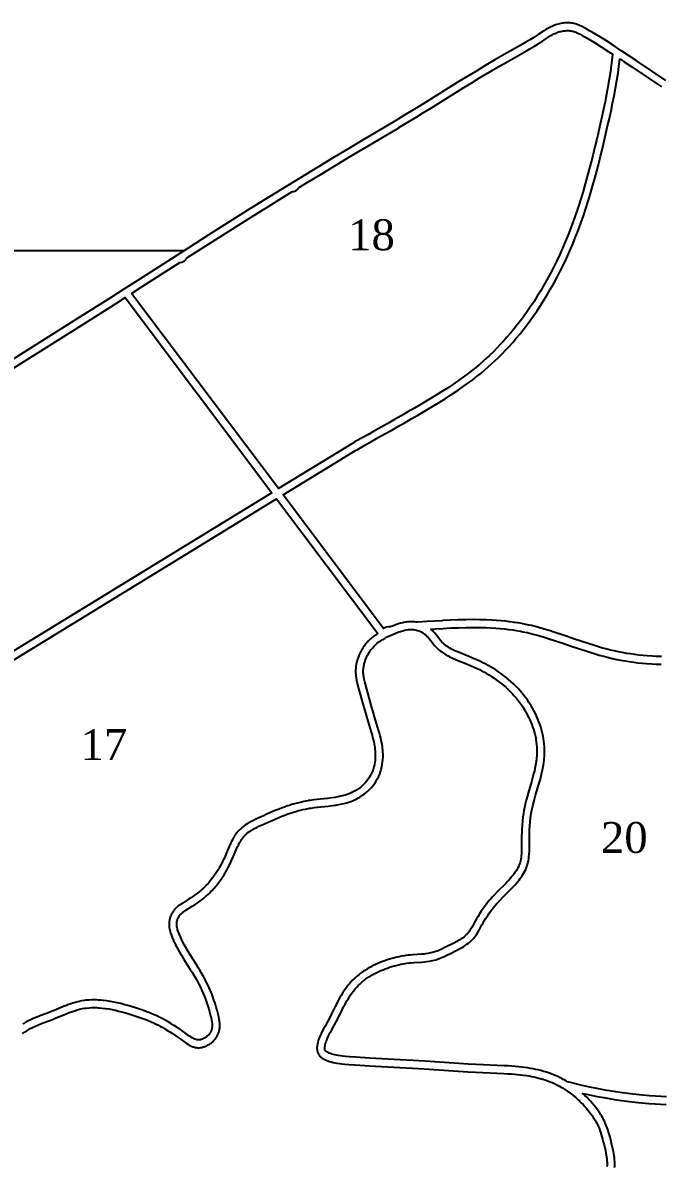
# Model space of a CAD drawing. Header units: metres. Extents: x 711461 to 714408, y 7855790 to 7857874.
# Drawn here: x 712922 to 713334, y 7856707 to 7857447 of the extents above; entities that cross this region are included whole.
import ezdxf
from ezdxf.enums import TextEntityAlignment as Align

# ---------------------------------------------------------------- set-up
doc = ezdxf.new("R2010")
doc.units = ezdxf.units.M
doc.linetypes.add('CONTINUO', pattern=[0])
for name, color, linetype in [('011400xxxx', 1, 'Continuous'), ('011400xxxx016', 5, 'Continuous'), ('011400xxxx017', 5, 'Continuous'), ('011400xxxx018', 5, 'Continuous'), ('011400xxxx019', 5, 'Continuous'), ('011400xxxx020', 5, 'Continuous'), ('011400xxxx022', 5, 'Continuous'), ('MALHA', 8, 'CONTINUO'), ('NUMERAÇÕES', 7, 'Continuous'), ('ÁREAS', 7, 'Continuous')]:
    doc.layers.add(name, color=color, linetype=linetype)
doc.layers.add('NUMERAÇÕES DOS TALHÕES', color=7, linetype='Continuous', true_color=0xffffff)
doc.styles.add('AREAS', font='times.ttf')

# ---------------------------------------------------------------- blocks, each defined once
blk = doc.blocks.new('area_de_talhao')
at = {"layer": 'NUMERAÇÕES', "linetype": 'Continuous', "style": 'AREAS'}
blk.add_attdef('NRO', text='', height=20, dxfattribs=at).set_placement((0, 6.08), align=Align.CENTER)
at = {"layer": 'ÁREAS', "linetype": 'Continuous', "style": 'AREAS', "flags": 1}
for tag, height, p in [('AREAREAL', 0.001, (0, 0)), ('AREA', 20, (0, -23.92))]:
    blk.add_attdef(tag, text='', height=height, dxfattribs=at).set_placement(p, align=Align.CENTER)

msp = doc.modelspace()

# ---------------------------------------------------------------- linework, layer by layer
at = {"layer": '011400xxxx'}
for points in [[(713338.35, 7857410.2), (713319.19, 7857423.09), (713314.22, 7857426.41), (713309.95, 7857429.23), (713304.24, 7857432.96), (713299.23, 7857436.17), (713294.9, 7857438.87), (713291.25, 7857441.09), (713289.03, 7857442.4), (713286.78, 7857443.69), (713285.26, 7857444.52), (713283.71, 7857445.29), (713282.93, 7857445.64), (713282.15, 7857445.97), (713281.35, 7857446.28), (713280.55, 7857446.55), (713279.73, 7857446.79), (713278.91, 7857447), (713278.08, 7857447.17), (713277.23, 7857447.3), (713276.38, 7857447.39), (713275.53, 7857447.44), (713274.66, 7857447.46), (713273.8, 7857447.44), (713272.93, 7857447.39), (713272.07, 7857447.3), (713271.2, 7857447.18), (713270.34, 7857447.03), (713269.48, 7857446.85), (713268.63, 7857446.64), (713267.79, 7857446.4), (713266.95, 7857446.13), (713266.13, 7857445.84), (713265.32, 7857445.52), (713264.53, 7857445.17), (713263.74, 7857444.8), (713262.98, 7857444.42), (713262.23, 7857444.01), (713261.48, 7857443.58), (713260.75, 7857443.14), (713259.31, 7857442.23), (713255.76, 7857439.87), (713252.89, 7857438.02), (713250.72, 7857436.67), (713247.8, 7857434.9), (713245.59, 7857433.6), (713242.63, 7857431.89), (713232.21, 7857426.01), (713227.76, 7857423.46), (713221.86, 7857420.01), (713215.26, 7857416.06), (713210.16, 7857412.96), (713205.06, 7857409.83), (713184.03, 7857396.76), (713178.95, 7857393.62), (713174.58, 7857390.94), (713168.74, 7857387.4), (713162.88, 7857383.89), (713142.33, 7857371.67), (713132.06, 7857365.55), (713122.55, 7857359.83), (713113.05, 7857354.08), (713101.38, 7857346.98), (713089.74, 7857339.83), (713078.12, 7857332.64), (713067.25, 7857325.86), (713054.97, 7857318.13), (713041.99, 7857309.89), (713029.04, 7857301.61), (712996.69, 7857280.87), (712987.34, 7857274.9), (712978.69, 7857269.4), (712959.2, 7857257.09), (712912.23, 7857227.52)], [(712921.84, 7856793.01), (712923.16, 7856793.93), (712924.51, 7856794.8), (712925.88, 7856795.62), (712926.81, 7856796.14), (712927.75, 7856796.64), (712929.18, 7856797.34), (712930.63, 7856798), (712932.1, 7856798.62), (712934.58, 7856799.6), (712939.6, 7856801.46), (712941.61, 7856802.23), (712944.11, 7856803.24), (712948.6, 7856805.11), (712950.59, 7856805.92), (712952.59, 7856806.7), (712954.09, 7856807.25), (712955.6, 7856807.76), (712957.12, 7856808.22), (712958.64, 7856808.63), (712959.67, 7856808.87), (712960.7, 7856809.08), (712962.25, 7856809.34), (712963.29, 7856809.48), (712964.86, 7856809.63), (712966.44, 7856809.72), (712968.02, 7856809.75), (712969.62, 7856809.73), (712970.68, 7856809.68), (712971.75, 7856809.61), (712973.35, 7856809.47), (712975.5, 7856809.21), (712977.64, 7856808.88), (712979.79, 7856808.48), (712981.93, 7856808.03), (712984.06, 7856807.53), (712986.72, 7856806.84), (712989.36, 7856806.1), (712991.97, 7856805.32), (712994.56, 7856804.5), (712997.11, 7856803.63), (712999.64, 7856802.72), (713001.63, 7856801.95), (713003.11, 7856801.36), (713005.07, 7856800.52), (713006.52, 7856799.87), (713008.42, 7856798.97), (713009.84, 7856798.27), (713011.24, 7856797.53), (713012.62, 7856796.78), (713013.99, 7856795.99), (713015.79, 7856794.91), (713017.14, 7856794.07), (713018.92, 7856792.92), (713020.25, 7856792.03), (713022.02, 7856790.82), (713023.8, 7856789.57), (713026.94, 7856787.32), (713027.85, 7856786.69), (713028.78, 7856786.09), (713029.71, 7856785.53), (713030.18, 7856785.27), (713031.14, 7856784.8), (713031.62, 7856784.59), (713032.11, 7856784.4), (713032.61, 7856784.24), (713033.11, 7856784.09), (713033.61, 7856783.97), (713034.12, 7856783.88), (713034.64, 7856783.82), (713035.16, 7856783.79), (713035.69, 7856783.78), (713036.22, 7856783.8), (713036.75, 7856783.84), (713037.29, 7856783.91), (713037.82, 7856784.01), (713038.36, 7856784.12), (713038.89, 7856784.26), (713039.42, 7856784.43), (713039.94, 7856784.61), (713040.46, 7856784.82), (713040.98, 7856785.05), (713041.48, 7856785.29), (713041.98, 7856785.56), (713042.47, 7856785.84), (713042.95, 7856786.14), (713043.42, 7856786.46), (713043.88, 7856786.8), (713044.33, 7856787.15), (713044.76, 7856787.51), (713045.17, 7856787.89), (713045.57, 7856788.28), (713045.96, 7856788.69), (713046.32, 7856789.1), (713046.67, 7856789.53), (713047, 7856789.97), (713047.31, 7856790.42), (713047.61, 7856790.88), (713047.88, 7856791.35), (713048.14, 7856791.83), (713048.37, 7856792.31), (713048.59, 7856792.8), (713048.79, 7856793.3), (713048.96, 7856793.81), (713049.12, 7856794.31), (713049.25, 7856794.83), (713049.36, 7856795.34), (713049.46, 7856795.86), (713049.52, 7856796.39), (713049.57, 7856796.91), (713049.62, 7856797.97), (713049.61, 7856798.5), (713049.55, 7856799.56), (713049.44, 7856800.63), (713049.37, 7856801.17), (713049.19, 7856802.24), (713048.86, 7856803.84), (713048.48, 7856805.43), (713047.81, 7856808.05), (713047.23, 7856810.11), (713046.46, 7856812.66), (713045.8, 7856814.67), (713045.09, 7856816.67), (713044.33, 7856818.66), (713043.53, 7856820.63), (713042.68, 7856822.59), (713041.79, 7856824.54), (713040.61, 7856826.94), (713039.88, 7856828.37), (713038.86, 7856830.26), (713037.8, 7856832.12), (713036.71, 7856833.97), (713035.87, 7856835.33), (713034.73, 7856837.15), (713030.4, 7856843.88), (713029.01, 7856846.14), (713027.93, 7856847.96), (713026.64, 7856850.27), (713025.42, 7856852.64), (713024.71, 7856854.08), (713024.26, 7856855.06), (713023.37, 7856857.06), (713022.96, 7856858.07), (713022.58, 7856859.1), (713022.24, 7856860.14), (713022.1, 7856860.66), (713021.86, 7856861.71), (713021.78, 7856862.24), (713021.72, 7856862.77), (713021.68, 7856863.3), (713021.67, 7856863.82), (713021.69, 7856864.35), (713021.74, 7856864.88), (713021.82, 7856865.41), (713021.94, 7856865.94), (713022.08, 7856866.46), (713022.25, 7856866.97), (713022.46, 7856867.48), (713022.68, 7856867.97), (713022.94, 7856868.45), (713023.22, 7856868.91), (713023.52, 7856869.35), (713023.85, 7856869.78), (713024.19, 7856870.18), (713024.56, 7856870.56), (713024.94, 7856870.93), (713025.34, 7856871.28), (713025.76, 7856871.61), (713026.62, 7856872.25), (713027.52, 7856872.84), (713031.68, 7856875.41), (713033.5, 7856876.57), (713034.83, 7856877.46), (713036.58, 7856878.69), (713037.86, 7856879.64), (713039.12, 7856880.61), (713040.34, 7856881.62), (713041.14, 7856882.31), (713041.92, 7856883.02), (713042.69, 7856883.74), (713043.82, 7856884.85), (713044.56, 7856885.61), (713045.28, 7856886.38), (713045.98, 7856887.17), (713047.02, 7856888.38), (713048.02, 7856889.62), (713048.99, 7856890.89), (713049.93, 7856892.18), (713050.85, 7856893.5), (713051.73, 7856894.85), (713052.59, 7856896.23), (713053.42, 7856897.62), (713054.49, 7856899.52), (713055, 7856900.48), (713055.75, 7856901.94), (713056.48, 7856903.41), (713057.18, 7856904.91), (713058.29, 7856907.43), (713060.21, 7856912.01), (713061.09, 7856914), (713061.56, 7856914.98), (713062.04, 7856915.93), (713062.55, 7856916.86), (713063.09, 7856917.76), (713063.66, 7856918.64), (713064.27, 7856919.48), (713064.91, 7856920.29), (713065.6, 7856921.06), (713066.34, 7856921.78), (713067.11, 7856922.47), (713067.93, 7856923.12), (713068.79, 7856923.74), (713069.67, 7856924.33), (713071.05, 7856925.16), (713072, 7856925.68), (713073.45, 7856926.44), (713074.93, 7856927.16), (713076.93, 7856928.08), (713080.89, 7856929.88), (713083.84, 7856931.19), (713085.8, 7856932.04), (713087.77, 7856932.86), (713089.73, 7856933.65), (713091.71, 7856934.41), (713093.7, 7856935.13), (713095.2, 7856935.64), (713096.71, 7856936.13), (713098.24, 7856936.6), (713100.81, 7856937.32), (713103.4, 7856937.96), (713104.97, 7856938.3), (713106.02, 7856938.52), (713107.6, 7856938.81), (713108.65, 7856938.99), (713110.76, 7856939.31), (713112.88, 7856939.58), (713115, 7856939.8), (713119.77, 7856940.28), (713122.43, 7856940.58), (713124.55, 7856940.87), (713126.67, 7856941.23), (713127.72, 7856941.43), (713128.78, 7856941.66), (713129.82, 7856941.9), (713130.86, 7856942.17), (713131.9, 7856942.46), (713132.93, 7856942.78), (713134.45, 7856943.3), (713135.45, 7856943.68), (713136.44, 7856944.09), (713137.42, 7856944.53), (713138.38, 7856945.01), (713139.33, 7856945.51), (713140.26, 7856946.05), (713141.17, 7856946.62), (713142.07, 7856947.23), (713142.95, 7856947.87), (713143.8, 7856948.54), (713144.64, 7856949.23), (713145.45, 7856949.96), (713146.23, 7856950.72), (713146.99, 7856951.5), (713147.73, 7856952.31), (713148.43, 7856953.14), (713149.43, 7856954.43), (713150.37, 7856955.77), (713151.22, 7856957.16), (713151.75, 7856958.1), (713152.24, 7856959.07), (713152.47, 7856959.56), (713152.91, 7856960.54), (713153.3, 7856961.55), (713153.49, 7856962.05), (713153.82, 7856963.07), (713154.12, 7856964.11), (713154.5, 7856965.68), (713154.8, 7856967.26), (713155.02, 7856968.87), (713155.17, 7856970.48), (713155.24, 7856972.09), (713155.25, 7856973.71), (713155.19, 7856975.32), (713155.11, 7856976.39), (713155.01, 7856977.45), (713154.88, 7856978.52), (713154.65, 7856980.1), (713154.46, 7856981.15), (713154.15, 7856982.72), (713153.8, 7856984.28), (713153.41, 7856985.84), (713153, 7856987.39), (713152.41, 7856989.45), (713149.76, 7856998.15), (713148.86, 7857001.22), (713147.83, 7857004.81), (713143.82, 7857019.22), (713143.42, 7857020.78), (713143.06, 7857022.35), (713142.77, 7857023.92), (713142.62, 7857024.98), (713142.57, 7857025.51), (713142.5, 7857026.57), (713142.49, 7857027.1), (713142.5, 7857028.17), (713142.58, 7857029.24), (713142.63, 7857029.78), (713142.78, 7857030.84), (713142.99, 7857031.9), (713143.11, 7857032.43), (713143.39, 7857033.48), (713143.72, 7857034.51), (713144.09, 7857035.53), (713144.51, 7857036.54), (713144.74, 7857037.03), (713145.23, 7857038), (713145.75, 7857038.94), (713146.32, 7857039.86), (713146.93, 7857040.75), (713147.25, 7857041.18), (713147.91, 7857042.03), (713148.6, 7857042.84), (713149.33, 7857043.62), (713150.08, 7857044.37), (713150.47, 7857044.74), (713151.27, 7857045.44), (713152.09, 7857046.1), (713152.94, 7857046.74), (713153.81, 7857047.34), (713155.16, 7857048.2), (713156.54, 7857049), (713157.97, 7857049.75), (713159.42, 7857050.47), (713160.9, 7857051.14), (713162.91, 7857052), (713164.94, 7857052.81), (713166.48, 7857053.36), (713168.03, 7857053.85), (713169.07, 7857054.12), (713169.6, 7857054.24), (713170.65, 7857054.44), (713171.7, 7857054.58), (713172.76, 7857054.65), (713173.82, 7857054.65), (713174.35, 7857054.62), (713174.88, 7857054.57), (713175.95, 7857054.41), (713177.01, 7857054.17), (713177.53, 7857054.02), (713178.56, 7857053.67), (713179.56, 7857053.24), (713180.05, 7857053), (713180.99, 7857052.48), (713181.45, 7857052.19), (713181.89, 7857051.88), (713182.32, 7857051.56), (713182.73, 7857051.23), (713183.13, 7857050.88), (713183.9, 7857050.15), (713184.27, 7857049.76), (713184.99, 7857048.97), (713186.02, 7857047.73), (713188, 7857045.18), (713188.67, 7857044.34), (713189.71, 7857043.13), (713190.44, 7857042.36), (713191.21, 7857041.64), (713191.6, 7857041.29), (713192.41, 7857040.62), (713192.83, 7857040.3), (713193.68, 7857039.68), (713195.01, 7857038.81), (713195.93, 7857038.27), (713197.33, 7857037.5), (713198.3, 7857037.01), (713199.76, 7857036.31), (713200.76, 7857035.87), (713202.26, 7857035.23), (713203.78, 7857034.6), (713208.85, 7857032.58), (713210.84, 7857031.75), (713212.32, 7857031.11), (713214.28, 7857030.24), (713215.73, 7857029.57), (713217.64, 7857028.64), (713219.06, 7857027.92), (713220.93, 7857026.92), (713222.32, 7857026.14), (713224.15, 7857025.05), (713225.51, 7857024.2), (713227.29, 7857023.02), (713228.61, 7857022.09), (713230.34, 7857020.82), (713231.61, 7857019.83), (713233.28, 7857018.46), (713234.9, 7857017.05), (713236.48, 7857015.58), (713237.63, 7857014.45), (713239.12, 7857012.91), (713240.21, 7857011.71), (713241.6, 7857010.09), (713242.61, 7857008.84), (713243.58, 7857007.56), (713244.83, 7857005.82), (713245.72, 7857004.49), (713246.85, 7857002.68), (713247.66, 7857001.3), (713248.69, 7856999.42), (713249.65, 7856997.51), (713250.33, 7856996.05), (713250.97, 7856994.58), (713251.58, 7856993.08), (713252.13, 7856991.58), (713252.65, 7856990.05), (713253.11, 7856988.51), (713253.52, 7856986.96), (713253.89, 7856985.4), (713254.1, 7856984.35), (713254.28, 7856983.29), (713254.51, 7856981.71), (713254.69, 7856980.11), (713254.8, 7856978.5), (713254.85, 7856977.43), (713254.88, 7856975.83), (713254.85, 7856974.22), (713254.78, 7856972.61), (713254.7, 7856971.55), (713254.59, 7856970.48), (713254.47, 7856969.42), (713254.24, 7856967.83), (713253.87, 7856965.73), (713253.66, 7856964.69), (713253.31, 7856963.13), (713252.8, 7856961.06), (713252.11, 7856958.48), (713251.37, 7856955.91), (713249.24, 7856948.71), (713248.52, 7856946.14), (713247.98, 7856944.07), (713247.34, 7856941.48), (713246.89, 7856939.4), (713246.48, 7856937.32), (713246.13, 7856935.23), (713245.84, 7856933.13), (713245.54, 7856930.5), (713245.31, 7856927.85), (713245.15, 7856925.18), (713245.06, 7856923.04), (713245.02, 7856920.88), (713245, 7856918.71), (713245.03, 7856914.33), (713245.03, 7856912.69), (713245, 7856911.06), (713244.92, 7856909.44), (713244.78, 7856907.84), (713244.64, 7856906.79), (713244.47, 7856905.75), (713244.25, 7856904.73), (713243.99, 7856903.72), (713243.84, 7856903.22), (713243.49, 7856902.24), (713243.1, 7856901.27), (713242.65, 7856900.33), (713242.15, 7856899.4), (713241.61, 7856898.49), (713241.03, 7856897.59), (713240.09, 7856896.28), (713239.43, 7856895.42), (713238.74, 7856894.57), (713238.04, 7856893.74), (713236.94, 7856892.52), (713235.81, 7856891.32), (713234.68, 7856890.15), (713229.37, 7856884.84), (713227.16, 7856882.56), (713226.08, 7856881.4), (713225.02, 7856880.22), (713223.99, 7856879.01), (713222.98, 7856877.78), (713221.99, 7856876.53), (713221.34, 7856875.68), (713220.08, 7856873.96), (713218.86, 7856872.2), (713217.69, 7856870.4), (713216.56, 7856868.56), (713215.74, 7856867.16), (713214.95, 7856865.73), (713213.39, 7856862.86), (713212.59, 7856861.45), (713211.75, 7856860.09), (713211.15, 7856859.21), (713210.52, 7856858.37), (713210.19, 7856857.96), (713209.5, 7856857.18), (713209.13, 7856856.81), (713208.76, 7856856.45), (713207.97, 7856855.77), (713207.56, 7856855.44), (713206.72, 7856854.81), (713205.84, 7856854.22), (713204.93, 7856853.65), (713203.99, 7856853.11), (713203.04, 7856852.59), (713201.1, 7856851.58), (713196.24, 7856849.1), (713194.79, 7856848.38), (713192.85, 7856847.46), (713191.87, 7856847.03), (713190.89, 7856846.62), (713189.41, 7856846.06), (713187.91, 7856845.56), (713186.39, 7856845.15), (713185.37, 7856844.92), (713184.33, 7856844.73), (713182.76, 7856844.51), (713181.7, 7856844.39), (713180.1, 7856844.25), (713174.73, 7856843.92), (713172.59, 7856843.74), (713171.52, 7856843.62), (713169.93, 7856843.41), (713168.87, 7856843.25), (713167.29, 7856842.98), (713165.71, 7856842.67), (713164.15, 7856842.32), (713162.59, 7856841.94), (713161.04, 7856841.52), (713159.5, 7856841.07), (713157.97, 7856840.59), (713156.45, 7856840.07), (713154.94, 7856839.52), (713153.44, 7856838.94), (713151.95, 7856838.32), (713150.47, 7856837.68), (713149.49, 7856837.23), (713148.05, 7856836.52), (713147.09, 7856836.03), (713145.68, 7856835.26), (713144.76, 7856834.72), (713143.4, 7856833.88), (713142.51, 7856833.29), (713141.2, 7856832.37), (713140.35, 7856831.73), (713139.51, 7856831.07), (713138.69, 7856830.39), (713137.89, 7856829.68), (713136.72, 7856828.59), (713135.59, 7856827.45), (713134.49, 7856826.28), (713133.44, 7856825.06), (713132.75, 7856824.24), (713132.08, 7856823.39), (713131.1, 7856822.1), (713130.16, 7856820.78), (713129.26, 7856819.44), (713128.1, 7856817.61), (713127.55, 7856816.68), (713126.74, 7856815.27), (713126.22, 7856814.32), (713125.47, 7856812.89), (713124.28, 7856810.48), (713121.74, 7856805.18), (713120.55, 7856802.83), (713119.54, 7856800.99), (713117.47, 7856797.34), (713116.7, 7856795.95), (713115.95, 7856794.53), (713115.23, 7856793.07), (713114.55, 7856791.55), (713114.12, 7856790.5), (713113.72, 7856789.43), (713113.36, 7856788.35), (713113.04, 7856787.25), (713112.79, 7856786.17), (713112.6, 7856785.1), (713112.54, 7856784.58), (713112.49, 7856784.07), (713112.47, 7856783.56), (713112.47, 7856783.07), (713112.5, 7856782.59), (713112.55, 7856782.12), (713112.63, 7856781.67), (713112.74, 7856781.23), (713112.87, 7856780.81), (713113.03, 7856780.4), (713113.21, 7856780.01), (713113.42, 7856779.63), (713113.65, 7856779.27), (713113.9, 7856778.92), (713114.18, 7856778.58), (713114.48, 7856778.25), (713114.8, 7856777.94), (713115.14, 7856777.64), (713115.5, 7856777.35), (713115.88, 7856777.08), (713116.69, 7856776.56), (713117.58, 7856776.08), (713118.53, 7856775.65), (713119.54, 7856775.26), (713120.6, 7856774.9), (713121.72, 7856774.58), (713122.88, 7856774.29), (713124.08, 7856774.03), (713125.31, 7856773.8), (713127.22, 7856773.5), (713128.52, 7856773.32), (713130.5, 7856773.1), (713133.17, 7856772.86), (713137.16, 7856772.59), (713146.49, 7856772.04), (713166.05, 7856770.96), (713174.4, 7856770.47), (713181.96, 7856769.99), (713200.98, 7856768.74), (713210.2, 7856768.17), (713215.1, 7856767.9), (713219.98, 7856767.65), (713224.31, 7856767.46), (713233.42, 7856767.09), (713236.08, 7856766.96), (713238.2, 7856766.83), (713240.32, 7856766.67), (713242.44, 7856766.48), (713244.56, 7856766.25), (713246.16, 7856766.05), (713248.28, 7856765.74), (713249.86, 7856765.47), (713251.45, 7856765.17), (713253.03, 7856764.84), (713254.6, 7856764.48), (713256.17, 7856764.09), (713257.72, 7856763.66), (713258.75, 7856763.36), (713260.28, 7856762.87), (713261.3, 7856762.52), (713262.81, 7856761.97), (713263.8, 7856761.58), (713265.28, 7856760.96), (713266.26, 7856760.53), (713267.71, 7856759.84), (713268.66, 7856759.35), (713269.6, 7856758.85), (713270.53, 7856758.33), (713271.45, 7856757.79), (713272.82, 7856756.94), (713273.71, 7856756.36), (713275.03, 7856755.45), (713275.9, 7856754.82), (713277.18, 7856753.85), (713278.03, 7856753.19), (713279.27, 7856752.16), (713280.49, 7856751.11), (713281.68, 7856750.02), (713282.47, 7856749.28), (713283.62, 7856748.15), (713284.75, 7856746.99), (713285.85, 7856745.81), (713286.93, 7856744.6), (713287.98, 7856743.37), (713288.99, 7856742.12), (713289.65, 7856741.27), (713290.6, 7856739.97), (713291.2, 7856739.09), (713292.07, 7856737.75), (713292.62, 7856736.84), (713293.14, 7856735.92), (713293.64, 7856734.98), (713294.1, 7856734.03), (713294.76, 7856732.58), (713295.17, 7856731.6), (713295.74, 7856730.11), (713296.09, 7856729.11), (713296.59, 7856727.58), (713297.05, 7856726.04), (713297.48, 7856724.49), (713297.89, 7856722.93), (713298.4, 7856720.83), (713299.23, 7856717.13), (713299.56, 7856715.55), (713299.76, 7856714.49), (713300.01, 7856712.9), (713300.14, 7856711.85), (713300.24, 7856710.79), (713300.31, 7856709.73), (713300.33, 7856708.67), (713300.3, 7856707.61), (713300.23, 7856706.55)]]:
    msp.add_lwpolyline(points, dxfattribs=at)
at = {"layer": '011400xxxx016'}
msp.add_lwpolyline([(712914.88, 7857223.28), (712961.85, 7857252.85), (712961.86, 7857252.85), (712981.34, 7857265.17), (712981.36, 7857265.17), (712988.24, 7857269.55), (713083.24, 7857143.21), (712791.17, 7856964.37)], dxfattribs=at)
at = {"layer": '011400xxxx017'}
msp.add_lwpolyline([(712794.17, 7856960.35), (713086.26, 7857139.2), (713086.26, 7857139.2), (713151.83, 7857052), (713151.37, 7857051.71), (713151.21, 7857051.61), (713150.31, 7857050.99), (713150.16, 7857050.89), (713149.32, 7857050.27), (713149.17, 7857050.16), (713148.35, 7857049.51), (713148.21, 7857049.38), (713147.35, 7857048.65), (713147.24, 7857048.55), (713146.86, 7857048.2), (713146.73, 7857048.08), (713146.02, 7857047.38), (713145.88, 7857047.24), (713145.15, 7857046.47), (713145.01, 7857046.32), (713144.31, 7857045.51), (713144.17, 7857045.35), (713143.45, 7857044.45), (713143.36, 7857044.32), (713143.05, 7857043.91), (713142.94, 7857043.76), (713142.37, 7857042.93), (713142.26, 7857042.76), (713141.68, 7857041.86), (713141.57, 7857041.67), (713141.03, 7857040.73), (713140.92, 7857040.53), (713140.38, 7857039.49), (713140.31, 7857039.35), (713140.09, 7857038.88), (713140.01, 7857038.7), (713139.61, 7857037.76), (713139.53, 7857037.57), (713139.14, 7857036.56), (713139.07, 7857036.35), (713138.73, 7857035.32), (713138.66, 7857035.1), (713138.35, 7857033.97), (713138.3, 7857033.8), (713138.18, 7857033.31), (713138.14, 7857033.11), (713137.94, 7857032.12), (713137.9, 7857031.9), (713137.72, 7857030.75), (713137.7, 7857030.57), (713137.64, 7857030.07), (713137.62, 7857029.86), (713137.54, 7857028.87), (713137.53, 7857028.63), (713137.5, 7857027.47), (713137.49, 7857027.28), (713137.5, 7857026.77), (713137.51, 7857026.55), (713137.57, 7857025.44), (713137.58, 7857025.27), (713137.62, 7857024.75), (713137.65, 7857024.55), (713137.77, 7857023.59), (713137.8, 7857023.36), (713138.08, 7857021.77), (713138.13, 7857021.55), (713138.49, 7857019.89), (713138.53, 7857019.73), (713138.95, 7857018.1), (713138.98, 7857018), (713143, 7857003.52), (713143.01, 7857003.48), (713144.04, 7856999.9), (713144.05, 7856999.86), (713144.95, 7856996.81), (713144.96, 7856996.76), (713147.57, 7856988.2), (713148.13, 7856986.21), (713148.53, 7856984.75), (713148.88, 7856983.32), (713149.21, 7856981.9), (713149.51, 7856980.43), (713149.67, 7856979.53), (713149.89, 7856978.09), (713150.01, 7856977.13), (713150.11, 7856976.2), (713150.17, 7856975.34), (713150.23, 7856973.98), (713150.24, 7856972.59), (713150.19, 7856971.2), (713150.09, 7856969.83), (713149.92, 7856968.48), (713149.69, 7856967.15), (713149.37, 7856965.74), (713149.13, 7856964.85), (713148.82, 7856963.88), (713148.71, 7856963.55), (713148.41, 7856962.76), (713148.01, 7856961.83), (713147.86, 7856961.5), (713147.47, 7856960.72), (713147.1, 7856960.03), (713146.41, 7856958.9), (713145.65, 7856957.76), (713144.76, 7856956.57), (713144.15, 7856955.83), (713143.54, 7856955.14), (713142.91, 7856954.47), (713142.25, 7856953.83), (713141.57, 7856953.21), (713140.88, 7856952.61), (713140.16, 7856952.04), (713139.43, 7856951.5), (713138.69, 7856950.98), (713137.93, 7856950.49), (713137.15, 7856950.03), (713136.35, 7856949.59), (713135.53, 7856949.18), (713134.69, 7856948.79), (713133.83, 7856948.42), (713133.03, 7856948.11), (713131.64, 7856947.62), (713130.69, 7856947.32), (713129.76, 7856947.05), (713128.82, 7856946.81), (713127.86, 7856946.58), (713126.89, 7856946.37), (713126.01, 7856946.19), (713124.07, 7856945.86), (713122.03, 7856945.57), (713119.38, 7856945.27), (713114.56, 7856944.78), (713114.52, 7856944.78), (713112.47, 7856944.56), (713112.39, 7856944.55), (713110.32, 7856944.29), (713110.2, 7856944.28), (713108.05, 7856943.96), (713107.96, 7856943.94), (713106.88, 7856943.76), (713106.79, 7856943.75), (713105.21, 7856943.45), (713105.14, 7856943.44), (713104.09, 7856943.23), (713104.01, 7856943.21), (713102.5, 7856942.88), (713102.39, 7856942.85), (713099.83, 7856942.22), (713099.68, 7856942.19), (713097.07, 7856941.46), (713096.95, 7856941.43), (713095.38, 7856940.96), (713095.3, 7856940.93), (713093.78, 7856940.44), (713093.7, 7856940.41), (713092.2, 7856939.9), (713092.12, 7856939.87), (713090.13, 7856939.15), (713090.05, 7856939.12), (713088.06, 7856938.36), (713087.98, 7856938.33), (713086, 7856937.54), (713085.93, 7856937.51), (713083.96, 7856936.68), (713083.9, 7856936.66), (713081.94, 7856935.82), (713081.89, 7856935.79), (713078.93, 7856934.48), (713078.88, 7856934.46), (713074.91, 7856932.66), (713074.88, 7856932.64), (713072.94, 7856931.75), (713072.87, 7856931.71), (713071.43, 7856931.02), (713071.33, 7856930.96), (713069.88, 7856930.22), (713069.76, 7856930.16), (713068.86, 7856929.66), (713068.71, 7856929.57), (713067.35, 7856928.76), (713067.18, 7856928.66), (713066.28, 7856928.07), (713066.11, 7856927.96), (713065.27, 7856927.37), (713065.1, 7856927.24), (713064.29, 7856926.61), (713064.1, 7856926.46), (713063.34, 7856925.8), (713063.14, 7856925.62), (713062.4, 7856924.92), (713062.2, 7856924.71), (713061.48, 7856923.94), (713061.29, 7856923.73), (713060.61, 7856922.91), (713060.45, 7856922.7), (713059.81, 7856921.84), (713059.67, 7856921.65), (713059.08, 7856920.76), (713058.96, 7856920.57), (713058.4, 7856919.65), (713058.3, 7856919.49), (713057.77, 7856918.54), (713057.7, 7856918.4), (713057.19, 7856917.42), (713057.13, 7856917.3), (713056.68, 7856916.36), (713056.61, 7856916.22), (713055.71, 7856914.21), (713055.66, 7856914.1), (713053.76, 7856909.57), (713052.71, 7856907.17), (713052.04, 7856905.73), (713051.36, 7856904.34), (713050.64, 7856902.94), (713050.19, 7856902.09), (713049.2, 7856900.32), (713048.43, 7856899.01), (713047.64, 7856897.73), (713046.82, 7856896.48), (713045.98, 7856895.26), (713045.12, 7856894.07), (713044.24, 7856892.9), (713043.33, 7856891.77), (713042.35, 7856890.62), (713041.7, 7856889.88), (713041.05, 7856889.18), (713040.43, 7856888.53), (713039.39, 7856887.5), (713038.68, 7856886.83), (713037.97, 7856886.19), (713037.29, 7856885.59), (713036.18, 7856884.67), (713035.02, 7856883.76), (713033.85, 7856882.89), (713032.17, 7856881.71), (713030.9, 7856880.85), (713029.18, 7856879.74), (713025.09, 7856877.22), (713024.97, 7856877.14), (713024.13, 7856876.59), (713023.95, 7856876.47), (713023.05, 7856875.82), (713022.89, 7856875.71), (713022.43, 7856875.35), (713022.28, 7856875.22), (713021.89, 7856874.89), (713021.73, 7856874.76), (713021.36, 7856874.41), (713021.2, 7856874.26), (713020.84, 7856873.9), (713020.67, 7856873.72), (713020.33, 7856873.34), (713020.16, 7856873.14), (713019.82, 7856872.73), (713019.65, 7856872.51), (713019.33, 7856872.07), (713019.18, 7856871.84), (713018.88, 7856871.39), (713018.74, 7856871.15), (713018.47, 7856870.68), (713018.34, 7856870.43), (713018.1, 7856869.95), (713017.98, 7856869.7), (713017.77, 7856869.2), (713017.67, 7856868.95), (713017.48, 7856868.45), (713017.4, 7856868.19), (713017.24, 7856867.67), (713017.16, 7856867.41), (713017.04, 7856866.89), (713016.98, 7856866.61), (713016.88, 7856866.09), (713016.83, 7856865.8), (713016.76, 7856865.27), (713016.73, 7856864.98), (713016.7, 7856864.44), (713016.69, 7856864.15), (713016.68, 7856863.61), (713016.68, 7856863.34), (713016.71, 7856862.79), (713016.73, 7856862.54), (713016.78, 7856862), (713016.8, 7856861.77), (713016.86, 7856861.35), (713016.91, 7856861.05), (713017.14, 7856859.93), (713017.19, 7856859.7), (713017.33, 7856859.17), (713017.4, 7856858.92), (713017.72, 7856857.89), (713017.79, 7856857.67), (713018.18, 7856856.58), (713018.25, 7856856.41), (713018.66, 7856855.37), (713018.72, 7856855.23), (713019.62, 7856853.18), (713019.66, 7856853.09), (713020.13, 7856852.09), (713020.17, 7856852.01), (713020.84, 7856850.62), (713020.9, 7856850.5), (713022.11, 7856848.16), (713022.18, 7856848.04), (713023.48, 7856845.69), (713023.54, 7856845.58), (713024.62, 7856843.73), (713024.68, 7856843.64), (713026.07, 7856841.38), (713026.12, 7856841.3), (713030.47, 7856834.53), (713031.56, 7856832.79), (713032.35, 7856831.51), (713033.38, 7856829.78), (713034.39, 7856828.01), (713035.37, 7856826.19), (713036.05, 7856824.88), (713037.17, 7856822.6), (713038.03, 7856820.74), (713038.84, 7856818.89), (713039.6, 7856817.03), (713040.32, 7856815.15), (713041, 7856813.26), (713041.62, 7856811.37), (713042.37, 7856808.92), (713042.92, 7856806.94), (713043.58, 7856804.41), (713043.91, 7856803.02), (713044.21, 7856801.62), (713044.37, 7856800.73), (713044.52, 7856799.54), (713044.57, 7856798.86), (713044.58, 7856797.54), (713044.57, 7856797.18), (713044.54, 7856796.86), (713044.49, 7856796.55), (713044.44, 7856796.24), (713044.36, 7856795.92), (713044.28, 7856795.6), (713044.18, 7856795.28), (713044.06, 7856794.96), (713043.93, 7856794.65), (713043.79, 7856794.33), (713043.64, 7856794.02), (713043.47, 7856793.71), (713043.28, 7856793.41), (713043.09, 7856793.11), (713042.88, 7856792.81), (713042.65, 7856792.52), (713042.42, 7856792.24), (713042.17, 7856791.97), (713041.91, 7856791.7), (713041.64, 7856791.44), (713041.35, 7856791.18), (713041.05, 7856790.93), (713040.74, 7856790.7), (713040.42, 7856790.47), (713040.1, 7856790.26), (713039.77, 7856790.06), (713039.43, 7856789.87), (713039.1, 7856789.7), (713038.76, 7856789.54), (713038.42, 7856789.39), (713038.08, 7856789.26), (713037.75, 7856789.15), (713037.42, 7856789.05), (713037.1, 7856788.97), (713036.79, 7856788.91), (713036.48, 7856788.86), (713036.19, 7856788.82), (713035.91, 7856788.8), (713035.63, 7856788.79), (713035.37, 7856788.79), (713035.13, 7856788.81), (713034.88, 7856788.84), (713034.74, 7856788.86), (713033.94, 7856789.09), (713032.76, 7856789.6), (713032.47, 7856789.73), (713031.69, 7856790.18), (713030.84, 7856790.72), (713029.96, 7856791.32), (713026.76, 7856793.6), (713026.73, 7856793.62), (713024.97, 7856794.86), (713024.92, 7856794.89), (713023.15, 7856796.11), (713023.1, 7856796.14), (713021.78, 7856797.02), (713021.72, 7856797.06), (713019.95, 7856798.21), (713019.89, 7856798.25), (713018.56, 7856799.08), (713018.48, 7856799.13), (713016.69, 7856800.21), (713016.6, 7856800.26), (713015.23, 7856801.05), (713015.14, 7856801.09), (713013.77, 7856801.85), (713013.68, 7856801.9), (713012.28, 7856802.63), (713012.2, 7856802.67), (713010.8, 7856803.37), (713010.7, 7856803.42), (713008.79, 7856804.33), (713008.7, 7856804.37), (713007.25, 7856805.03), (713007.16, 7856805.06), (713005.2, 7856805.9), (713005.11, 7856805.94), (713003.63, 7856806.54), (713003.55, 7856806.57), (713001.58, 7856807.33), (713001.48, 7856807.37), (712998.96, 7856808.28), (712998.86, 7856808.32), (712996.29, 7856809.19), (712996.2, 7856809.22), (712993.6, 7856810.05), (712993.52, 7856810.07), (712990.91, 7856810.85), (712990.83, 7856810.88), (712988.22, 7856811.61), (712988.12, 7856811.64), (712985.48, 7856812.33), (712985.37, 7856812.35), (712983.24, 7856812.86), (712983.13, 7856812.88), (712981.01, 7856813.34), (712980.89, 7856813.36), (712978.76, 7856813.76), (712978.62, 7856813.78), (712976.5, 7856814.11), (712976.34, 7856814.14), (712974.19, 7856814.4), (712974.03, 7856814.42), (712972.38, 7856814.57), (712972.25, 7856814.58), (712971.16, 7856814.66), (712971.05, 7856814.66), (712970.03, 7856814.71), (712969.9, 7856814.72), (712968.35, 7856814.75), (712968.19, 7856814.75), (712966.62, 7856814.72), (712966.43, 7856814.72), (712964.87, 7856814.64), (712964.68, 7856814.62), (712963.06, 7856814.48), (712962.9, 7856814.46), (712961.87, 7856814.34), (712961.69, 7856814.31), (712960.13, 7856814.06), (712959.96, 7856814.03), (712958.88, 7856813.81), (712958.73, 7856813.78), (712957.73, 7856813.55), (712957.58, 7856813.51), (712956.06, 7856813.11), (712955.9, 7856813.07), (712954.35, 7856812.6), (712954.21, 7856812.56), (712952.67, 7856812.04), (712952.55, 7856812), (712951.03, 7856811.45), (712950.93, 7856811.41), (712948.9, 7856810.63), (712948.82, 7856810.6), (712946.77, 7856809.76), (712946.73, 7856809.75), (712942.33, 7856807.91), (712939.95, 7856806.95), (712937.91, 7856806.17), (712932.97, 7856804.33), (712932.88, 7856804.3), (712930.43, 7856803.34), (712930.33, 7856803.29), (712928.86, 7856802.68), (712928.74, 7856802.63), (712927.32, 7856801.99), (712927.19, 7856801.92), (712925.74, 7856801.22), (712925.62, 7856801.16), (712924.65, 7856800.65), (712924.53, 7856800.59), (712923.64, 7856800.1), (712923.51, 7856800.02), (712922.16, 7856799.22), (712922.02, 7856799.13)], dxfattribs=at)
at = {"layer": '011400xxxx018'}
msp.add_lwpolyline([(712992.46, 7857272.24), (712999.37, 7857276.65), (712999.38, 7857276.66), (713023.67, 7857292.23), (713023.89, 7857292.34), (713023.94, 7857292.34), (713024.91, 7857292.49), (713025.83, 7857292.83), (713026.67, 7857293.34), (713027.39, 7857294), (713027.97, 7857294.8), (713028.12, 7857295.06), (713028.3, 7857295.2), (713031.73, 7857297.39), (713044.65, 7857305.66), (713057.6, 7857313.88), (713069.87, 7857321.6), (713080.73, 7857328.38), (713092.33, 7857335.56), (713096.28, 7857337.98), (713096.63, 7857338.17), (713096.74, 7857338.21), (713097.03, 7857338.28), (713097.34, 7857338.33), (713098.24, 7857338.57), (713099.08, 7857338.97), (713099.83, 7857339.52), (713100.47, 7857340.19), (713100.76, 7857340.57), (713100.86, 7857340.71), (713100.91, 7857340.77), (713101.03, 7857340.88), (713101.22, 7857341.02), (713103.97, 7857342.7), (713115.63, 7857349.8), (713125.12, 7857355.54), (713134.62, 7857361.25), (713144.88, 7857367.37), (713165.43, 7857379.59), (713165.45, 7857379.6), (713171.3, 7857383.11), (713171.32, 7857383.12), (713177.16, 7857386.66), (713177.18, 7857386.67), (713181.55, 7857389.35), (713181.57, 7857389.36), (713186.66, 7857392.5), (713186.67, 7857392.51), (713207.67, 7857405.56), (713212.74, 7857408.68), (713217.81, 7857411.76), (713224.36, 7857415.68), (713230.22, 7857419.11), (713234.66, 7857421.65), (713245.07, 7857427.53), (713245.11, 7857427.55), (713248.07, 7857429.26), (713248.11, 7857429.28), (713250.31, 7857430.58), (713250.36, 7857430.61), (713253.28, 7857432.37), (713253.33, 7857432.4), (713255.5, 7857433.75), (713255.57, 7857433.8), (713258.44, 7857435.65), (713258.5, 7857435.69), (713261.94, 7857437.97), (713263.29, 7857438.83), (713263.94, 7857439.22), (713264.57, 7857439.59), (713265.2, 7857439.93), (713265.83, 7857440.26), (713266.46, 7857440.56), (713267.11, 7857440.84), (713267.77, 7857441.11), (713268.43, 7857441.35), (713269.11, 7857441.57), (713269.79, 7857441.77), (713270.47, 7857441.94), (713271.15, 7857442.09), (713271.83, 7857442.21), (713272.51, 7857442.31), (713273.19, 7857442.39), (713273.85, 7857442.43), (713274.51, 7857442.45), (713275.16, 7857442.45), (713275.8, 7857442.41), (713276.42, 7857442.35), (713277.03, 7857442.27), (713277.64, 7857442.16), (713278.25, 7857442.01), (713278.88, 7857441.83), (713279.51, 7857441.62), (713280.16, 7857441.38), (713280.82, 7857441.1), (713281.42, 7857440.84), (713282.81, 7857440.15), (713284.24, 7857439.38), (713286.46, 7857438.11), (713288.63, 7857436.83), (713292.22, 7857434.65), (713296.51, 7857431.97), (713301.49, 7857428.78), (713303.58, 7857427.42), (713303.75, 7857427.29), (713303.86, 7857427.19), (713303.89, 7857427.13), (713303.64, 7857424.77), (713303.05, 7857419.85), (713302.51, 7857415.93), (713301.75, 7857411.03), (713300.91, 7857406.14), (713300, 7857401.26), (713299.03, 7857396.38), (713298.01, 7857391.51), (713296.94, 7857386.64), (713295.85, 7857381.78), (713294.73, 7857376.91), (713293.6, 7857372.05), (713292.45, 7857367.2), (713291.27, 7857362.36), (713290.06, 7857357.52), (713288.81, 7857352.71), (713287.51, 7857347.9), (713286.18, 7857343.11), (713284.79, 7857338.34), (713283.34, 7857333.58), (713281.83, 7857328.85), (713280.26, 7857324.14), (713278.62, 7857319.46), (713276.9, 7857314.81), (713275.11, 7857310.19), (713273.23, 7857305.6), (713271.48, 7857301.5), (713269.44, 7857296.99), (713267.54, 7857292.96), (713265.56, 7857288.96), (713263.52, 7857285.01), (713261.4, 7857281.09), (713259.46, 7857277.64), (713257.21, 7857273.8), (713255.14, 7857270.43), (713253.02, 7857267.09), (713250.83, 7857263.79), (713248.59, 7857260.54), (713246.58, 7857257.73), (713244.22, 7857254.55), (713242.11, 7857251.82), (713239.95, 7857249.12), (713237.74, 7857246.46), (713235.49, 7857243.84), (713233.19, 7857241.27), (713231.18, 7857239.1), (713228.78, 7857236.61), (713226.7, 7857234.52), (713224.21, 7857232.12), (713222.41, 7857230.45), (713219.85, 7857228.14), (713217.99, 7857226.53), (713215.34, 7857224.32), (713213.43, 7857222.78), (713210.3, 7857220.36), (713207.93, 7857218.59), (713204.31, 7857215.99), (713201.06, 7857213.74), (713196.93, 7857210.99), (713192.76, 7857208.31), (713188.54, 7857205.68), (713184.3, 7857203.08), (713180.02, 7857200.53), (713175.73, 7857198), (713171.42, 7857195.5), (713167.09, 7857193.02), (713162.75, 7857190.55), (713158.4, 7857188.1), (713154.04, 7857185.65), (713149.68, 7857183.2), (713145.32, 7857180.75), (713140.96, 7857178.29), (713136.61, 7857175.82), (713134.95, 7857174.88), (713087.52, 7857145.84), (712992.46, 7857272.24)], close=True, dxfattribs=at)
at = {"layer": '011400xxxx019'}
msp.add_lwpolyline([(713335.55, 7857037.1), (713332.1, 7857037.2), (713329.65, 7857037.32), (713326.21, 7857037.54), (713323.76, 7857037.75), (713320.82, 7857038.05), (713318.38, 7857038.35), (713315.46, 7857038.76), (713313.03, 7857039.14), (713310.13, 7857039.65), (713307.72, 7857040.12), (713304.84, 7857040.75), (713302.45, 7857041.31), (713299.58, 7857042.04), (713296.73, 7857042.83), (713292.94, 7857043.95), (713288.19, 7857045.44), (713283.45, 7857047.02), (713278.69, 7857048.63), (713273.97, 7857050.25), (713273.95, 7857050.26), (713269.25, 7857051.84), (713269.2, 7857051.86), (713264.48, 7857053.39), (713264.41, 7857053.42), (713261.11, 7857054.43), (713261.03, 7857054.46), (713256.74, 7857055.7), (713256.66, 7857055.72), (713254.77, 7857056.23), (713254.68, 7857056.25), (713251.33, 7857057.09), (713251.25, 7857057.11), (713249.83, 7857057.44), (713249.74, 7857057.46), (713246.85, 7857058.08), (713246.76, 7857058.1), (713245.34, 7857058.37), (713245.25, 7857058.39), (713242.34, 7857058.9), (713242.25, 7857058.92), (713240.32, 7857059.22), (713240.22, 7857059.23), (713237.3, 7857059.64), (713237.21, 7857059.65), (713234.77, 7857059.94), (713234.68, 7857059.95), (713231.74, 7857060.24), (713231.65, 7857060.25), (713228.7, 7857060.48), (713228.61, 7857060.49), (713225.66, 7857060.68), (713225.57, 7857060.68), (713222.12, 7857060.84), (713222.03, 7857060.84), (713218.08, 7857060.94), (713217.98, 7857060.94), (713214.03, 7857060.98), (713213.94, 7857060.98), (713208.98, 7857060.93), (713208.9, 7857060.93), (713203.93, 7857060.79), (713203.86, 7857060.79), (713198.89, 7857060.59), (713198.83, 7857060.58), (713193.86, 7857060.33), (713193.82, 7857060.32), (713188.83, 7857060.02), (713188.81, 7857060.02), (713183.81, 7857059.69), (713177.61, 7857059.28), (713177.32, 7857059.28), (713177.04, 7857059.29), (713176.76, 7857059.32), (713175.8, 7857059.48), (713175.53, 7857059.52), (713174.94, 7857059.58), (713174.7, 7857059.6), (713174.23, 7857059.63), (713173.96, 7857059.64), (713172.92, 7857059.65), (713172.59, 7857059.64), (713171.52, 7857059.57), (713171.2, 7857059.54), (713170.14, 7857059.41), (713169.86, 7857059.37), (713168.77, 7857059.17), (713168.58, 7857059.13), (713168.06, 7857059.02), (713167.88, 7857058.98), (713166.88, 7857058.72), (713166.66, 7857058.65), (713165.09, 7857058.17), (713164.89, 7857058.1), (713163.33, 7857057.54), (713163.16, 7857057.48), (713161.12, 7857056.67), (713160.63, 7857056.48), (713160.38, 7857056.41), (713160.24, 7857056.4), (713159.79, 7857056.4), (713158.77, 7857056.3), (713157.39, 7857056.01), (713156.41, 7857055.7), (713155.64, 7857055.26), (713090.54, 7857141.82), (713137.49, 7857170.57), (713139.08, 7857171.47), (713143.42, 7857173.94), (713147.78, 7857176.39), (713152.13, 7857178.84), (713156.49, 7857181.29), (713160.85, 7857183.74), (713165.21, 7857186.2), (713169.57, 7857188.67), (713173.91, 7857191.17), (713178.25, 7857193.68), (713182.57, 7857196.23), (713186.88, 7857198.8), (713191.17, 7857201.42), (713195.44, 7857204.08), (713199.67, 7857206.81), (713203.87, 7857209.6), (713207.2, 7857211.9), (713210.89, 7857214.56), (713213.33, 7857216.38), (713216.52, 7857218.86), (713218.51, 7857220.45), (713221.23, 7857222.72), (713223.15, 7857224.39), (713225.79, 7857226.76), (713227.65, 7857228.5), (713230.2, 7857230.96), (713232.35, 7857233.11), (713234.81, 7857235.67), (713236.88, 7857237.9), (713239.25, 7857240.55), (713241.56, 7857243.23), (713243.83, 7857245.96), (713246.04, 7857248.73), (713248.21, 7857251.53), (713250.62, 7857254.78), (713252.68, 7857257.66), (713254.98, 7857260.99), (713257.21, 7857264.37), (713259.38, 7857267.78), (713261.49, 7857271.23), (713263.8, 7857275.15), (713265.78, 7857278.67), (713267.94, 7857282.67), (713270.03, 7857286.71), (713272.04, 7857290.78), (713273.98, 7857294.89), (713276.05, 7857299.49), (713277.85, 7857303.67), (713279.75, 7857308.34), (713281.58, 7857313.04), (713283.32, 7857317.77), (713284.99, 7857322.52), (713286.58, 7857327.3), (713288.11, 7857332.1), (713289.58, 7857336.91), (713290.98, 7857341.74), (713292.34, 7857346.58), (713293.64, 7857351.43), (713294.9, 7857356.29), (713296.12, 7857361.16), (713297.31, 7857366.03), (713298.47, 7857370.91), (713299.61, 7857375.79), (713300.72, 7857380.67), (713301.82, 7857385.56), (713302.89, 7857390.46), (713303.93, 7857395.38), (713304.91, 7857400.31), (713305.84, 7857405.26), (713306.69, 7857410.22), (713307.46, 7857415.2), (713308.01, 7857419.21), (713308.59, 7857424.02), (713308.59, 7857424.02), (713308.77, 7857424), (713308.95, 7857423.9), (713311.43, 7857422.26), (713316.39, 7857418.95), (713335.55, 7857406.06)], dxfattribs=at)
at = {"layer": '011400xxxx020'}
msp.add_lwpolyline([(713338.75, 7856751.96), (713331.8, 7856752.35), (713327.89, 7856752.64), (713321.05, 7856753.27), (713317.25, 7856753.69), (713310.39, 7856754.57), (713305.95, 7856755.23), (713299.13, 7856756.37), (713294.86, 7856757.16), (713288.11, 7856758.53), (713283.3, 7856759.6), (713276.55, 7856761.24), (713274.52, 7856761.77), (713274.04, 7856762.07), (713273.02, 7856762.67), (713272, 7856763.24), (713270.97, 7856763.79), (713269.92, 7856764.32), (713268.36, 7856765.07), (713267.27, 7856765.55), (713265.68, 7856766.22), (713264.58, 7856766.65), (713262.97, 7856767.24), (713261.85, 7856767.62), (713260.22, 7856768.14), (713259.09, 7856768.47), (713257.44, 7856768.93), (713255.77, 7856769.35), (713254.09, 7856769.73), (713252.42, 7856770.08), (713250.74, 7856770.39), (713249.05, 7856770.67), (713246.83, 7856771), (713245.15, 7856771.21), (713242.94, 7856771.45), (713240.73, 7856771.65), (713238.54, 7856771.82), (713236.36, 7856771.95), (713233.64, 7856772.09), (713224.52, 7856772.45), (713220.22, 7856772.64), (713215.36, 7856772.89), (713210.49, 7856773.16), (713201.3, 7856773.73), (713182.28, 7856774.98), (713174.71, 7856775.46), (713166.33, 7856775.95), (713146.77, 7856777.03), (713137.48, 7856777.58), (713133.56, 7856777.85), (713131, 7856778.08), (713129.12, 7856778.29), (713127.93, 7856778.45), (713126.16, 7856778.73), (713125.07, 7856778.93), (713124.01, 7856779.16), (713123.02, 7856779.41), (713122.09, 7856779.67), (713121.24, 7856779.96), (713120.48, 7856780.26), (713119.8, 7856780.57), (713119.22, 7856780.88), (713118.69, 7856781.21), (713118.53, 7856781.33), (713118.36, 7856781.47), (713118.2, 7856781.61), (713118.07, 7856781.73), (713117.96, 7856781.85), (713117.87, 7856781.97), (713117.79, 7856782.07), (713117.73, 7856782.17), (713117.67, 7856782.27), (713117.63, 7856782.37), (713117.59, 7856782.47), (713117.56, 7856782.57), (713117.53, 7856782.69), (713117.5, 7856782.83), (713117.48, 7856783.01), (713117.47, 7856783.22), (713117.47, 7856783.47), (713117.48, 7856783.75), (713117.51, 7856784.06), (713117.55, 7856784.37), (713117.69, 7856785.17), (713117.88, 7856785.99), (713118.13, 7856786.87), (713118.43, 7856787.77), (713118.77, 7856788.68), (713119.14, 7856789.58), (713119.75, 7856790.94), (713120.4, 7856792.26), (713121.1, 7856793.58), (713121.83, 7856794.9), (713123.91, 7856798.56), (713124.97, 7856800.5), (713126.23, 7856802.97), (713128.77, 7856808.29), (713129.93, 7856810.62), (713130.63, 7856811.96), (713131.11, 7856812.83), (713131.86, 7856814.16), (713132.36, 7856814.99), (713133.45, 7856816.71), (713134.27, 7856817.93), (713135.13, 7856819.14), (713136.03, 7856820.33), (713136.63, 7856821.08), (713137.24, 7856821.82), (713138.21, 7856822.93), (713139.19, 7856823.98), (713140.2, 7856825), (713141.25, 7856825.98), (713141.95, 7856826.59), (713142.67, 7856827.19), (713143.4, 7856827.77), (713144.14, 7856828.33), (713145.32, 7856829.16), (713146.09, 7856829.66), (713147.33, 7856830.43), (713148.14, 7856830.9), (713149.44, 7856831.62), (713150.29, 7856832.05), (713151.64, 7856832.71), (713152.52, 7856833.12), (713153.9, 7856833.72), (713155.29, 7856834.29), (713156.7, 7856834.84), (713158.11, 7856835.35), (713159.53, 7856835.84), (713160.96, 7856836.29), (713162.4, 7856836.71), (713163.84, 7856837.1), (713165.28, 7856837.45), (713166.74, 7856837.78), (713168.19, 7856838.06), (713169.67, 7856838.32), (713170.62, 7856838.46), (713172.12, 7856838.66), (713173.07, 7856838.76), (713175.1, 7856838.93), (713180.48, 7856839.27), (713182.19, 7856839.42), (713183.38, 7856839.55), (713185.13, 7856839.8), (713186.35, 7856840.02), (713187.59, 7856840.29), (713189.35, 7856840.77), (713191.09, 7856841.34), (713192.75, 7856841.98), (713193.85, 7856842.44), (713194.93, 7856842.92), (713196.97, 7856843.88), (713198.49, 7856844.64), (713203.39, 7856847.14), (713205.4, 7856848.18), (713206.45, 7856848.76), (713207.5, 7856849.37), (713208.55, 7856850.02), (713209.6, 7856850.73), (713210.61, 7856851.48), (713211.18, 7856851.93), (713212.13, 7856852.76), (713212.65, 7856853.26), (713213.16, 7856853.78), (713214, 7856854.73), (713214.46, 7856855.29), (713215.22, 7856856.3), (713215.94, 7856857.36), (713216.89, 7856858.9), (713217.77, 7856860.43), (713219.33, 7856863.33), (713220.09, 7856864.68), (713220.85, 7856866), (713221.92, 7856867.73), (713223.02, 7856869.41), (713224.16, 7856871.06), (713225.35, 7856872.69), (713225.94, 7856873.46), (713226.87, 7856874.64), (713227.82, 7856875.79), (713228.78, 7856876.92), (713229.78, 7856878.03), (713230.79, 7856879.12), (713232.93, 7856881.33), (713238.24, 7856886.64), (713239.43, 7856887.87), (713240.62, 7856889.14), (713241.8, 7856890.45), (713242.58, 7856891.37), (713243.35, 7856892.31), (713244.11, 7856893.3), (713245.17, 7856894.78), (713245.86, 7856895.85), (713246.51, 7856896.94), (713247.11, 7856898.07), (713247.67, 7856899.25), (713248.17, 7856900.46), (713248.59, 7856901.67), (713248.8, 7856902.36), (713249.12, 7856903.58), (713249.38, 7856904.82), (713249.59, 7856906.06), (713249.75, 7856907.3), (713249.91, 7856909.1), (713250, 7856910.88), (713250.03, 7856912.63), (713250.03, 7856914.34), (713250, 7856918.71), (713250.02, 7856920.81), (713250.06, 7856922.88), (713250.14, 7856924.93), (713250.3, 7856927.48), (713250.51, 7856930), (713250.8, 7856932.5), (713251.07, 7856934.47), (713251.4, 7856936.43), (713251.78, 7856938.39), (713252.21, 7856940.35), (713252.82, 7856942.84), (713253.35, 7856944.82), (713254.05, 7856947.33), (713256.17, 7856954.51), (713256.92, 7856957.14), (713257.64, 7856959.81), (713258.18, 7856961.99), (713258.55, 7856963.65), (713258.78, 7856964.8), (713259.18, 7856967.04), (713259.43, 7856968.77), (713259.57, 7856969.95), (713259.68, 7856971.12), (713259.77, 7856972.3), (713259.85, 7856974.06), (713259.88, 7856975.83), (713259.85, 7856977.59), (713259.8, 7856978.8), (713259.67, 7856980.56), (713259.47, 7856982.34), (713259.22, 7856984.09), (713259.01, 7856985.28), (713258.77, 7856986.45), (713258.38, 7856988.17), (713257.92, 7856989.88), (713257.41, 7856991.57), (713256.85, 7856993.24), (713256.24, 7856994.89), (713255.59, 7856996.51), (713254.89, 7856998.11), (713254.15, 7856999.69), (713253.12, 7857001.75), (713252.02, 7857003.76), (713251.13, 7857005.27), (713249.92, 7857007.21), (713248.94, 7857008.67), (713247.6, 7857010.53), (713246.54, 7857011.92), (713245.45, 7857013.28), (713243.95, 7857015.03), (713242.77, 7857016.32), (713241.18, 7857017.97), (713239.93, 7857019.2), (713238.24, 7857020.77), (713236.51, 7857022.28), (713234.73, 7857023.74), (713233.36, 7857024.81), (713231.53, 7857026.16), (713230.11, 7857027.15), (713228.22, 7857028.4), (713226.76, 7857029.32), (713224.82, 7857030.47), (713223.33, 7857031.3), (713221.37, 7857032.35), (713219.86, 7857033.12), (713217.87, 7857034.08), (713216.35, 7857034.79), (713214.33, 7857035.69), (713212.79, 7857036.35), (713210.74, 7857037.21), (713205.66, 7857039.24), (713204.19, 7857039.84), (713202.76, 7857040.45), (713201.86, 7857040.86), (713200.5, 7857041.5), (713199.67, 7857041.92), (713198.41, 7857042.61), (713197.66, 7857043.06), (713196.52, 7857043.8), (713195.82, 7857044.31), (713195.53, 7857044.53), (713194.84, 7857045.1), (713194.58, 7857045.33), (713193.97, 7857045.91), (713193.42, 7857046.49), (713192.52, 7857047.53), (713191.92, 7857048.27), (713189.92, 7857050.86), (713188.77, 7857052.24), (713187.93, 7857053.17), (713187.43, 7857053.69), (713186.5, 7857054.58), (713186.2, 7857054.84), (713189.12, 7857055.03), (713194.1, 7857055.33), (713199.07, 7857055.59), (713204.03, 7857055.79), (713208.99, 7857055.93), (713213.95, 7857055.98), (713217.9, 7857055.95), (713221.85, 7857055.84), (713225.3, 7857055.69), (713228.25, 7857055.5), (713231.2, 7857055.27), (713234.14, 7857054.98), (713236.57, 7857054.69), (713239.5, 7857054.29), (713241.43, 7857053.99), (713244.34, 7857053.47), (713245.77, 7857053.2), (713248.66, 7857052.58), (713250.08, 7857052.25), (713253.43, 7857051.41), (713255.32, 7857050.91), (713259.6, 7857049.67), (713262.9, 7857048.65), (713267.62, 7857047.12), (713272.34, 7857045.52), (713277.07, 7857043.91), (713281.82, 7857042.29), (713286.59, 7857040.71), (713291.4, 7857039.19), (713295.28, 7857038.04), (713298.21, 7857037.23), (713301.16, 7857036.48), (713303.64, 7857035.89), (713306.62, 7857035.25), (713309.12, 7857034.75), (713312.12, 7857034.22), (713314.63, 7857033.82), (713317.65, 7857033.4), (713320.17, 7857033.09), (713323.2, 7857032.78), (713325.74, 7857032.56), (713329.28, 7857032.33), (713331.82, 7857032.21), (713335.37, 7857032.1)], dxfattribs=at)
at = {"layer": '011400xxxx022'}
msp.add_lwpolyline([(713305.21, 7856706.11), (713305.3, 7856707.38), (713305.33, 7856708.66), (713305.3, 7856709.93), (713305.23, 7856711.17), (713305.11, 7856712.4), (713304.96, 7856713.61), (713304.68, 7856715.34), (713304.47, 7856716.51), (713304.12, 7856718.19), (713303.27, 7856721.97), (713302.74, 7856724.14), (713302.31, 7856725.79), (713301.86, 7856727.43), (713301.36, 7856729.08), (713300.82, 7856730.72), (713300.43, 7856731.84), (713299.81, 7856733.45), (713299.35, 7856734.57), (713298.63, 7856736.17), (713298.09, 7856737.26), (713297.53, 7856738.32), (713296.94, 7856739.36), (713296.31, 7856740.4), (713295.36, 7856741.87), (713294.67, 7856742.87), (713293.64, 7856744.27), (713292.91, 7856745.22), (713291.82, 7856746.57), (713290.69, 7856747.89), (713289.54, 7856749.18), (713288.37, 7856750.44), (713287.16, 7856751.68), (713285.94, 7856752.88), (713285.08, 7856753.69), (713284.51, 7856754.21), (713287.06, 7856753.64), (713293.9, 7856752.25), (713298.26, 7856751.44), (713305.18, 7856750.29), (713309.71, 7856749.62), (713316.65, 7856748.73), (713320.54, 7856748.3), (713327.48, 7856747.65), (713331.47, 7856747.36), (713338.51, 7856746.96)], dxfattribs=at)
at = {"layer": 'MALHA'}
msp.add_lwpolyline([(712375.83, 7857300), (713026.53, 7857300)], dxfattribs=at)

# ---------------------------------------------------------------- block references
at = {"layer": 'NUMERAÇÕES DOS TALHÕES'}
ref = msp.add_blockref('area_de_talhao', (713147.8, 7857294.15), dxfattribs=at)
ref.add_attrib('NRO', '18', dxfattribs={"layer": 'NUMERAÇÕES', "height": 20, "style": 'AREAS'}).set_placement((713147.8, 7857300.22), align=Align.CENTER)
ref = msp.add_blockref('area_de_talhao', (712974.49, 7856963.99), dxfattribs=at)
ref.add_attrib('NRO', '17', dxfattribs={"layer": 'NUMERAÇÕES', "height": 20, "style": 'AREAS'}).set_placement((712974.49, 7856970.07), align=Align.CENTER)
ref = msp.add_blockref('area_de_talhao', (713311.49, 7856903.83), dxfattribs=at)
ref.add_attrib('NRO', '20', dxfattribs={"layer": 'NUMERAÇÕES', "height": 20, "style": 'AREAS'}).set_placement((713311.49, 7856909.91), align=Align.CENTER)

doc.saveas('drawing.dxf')
